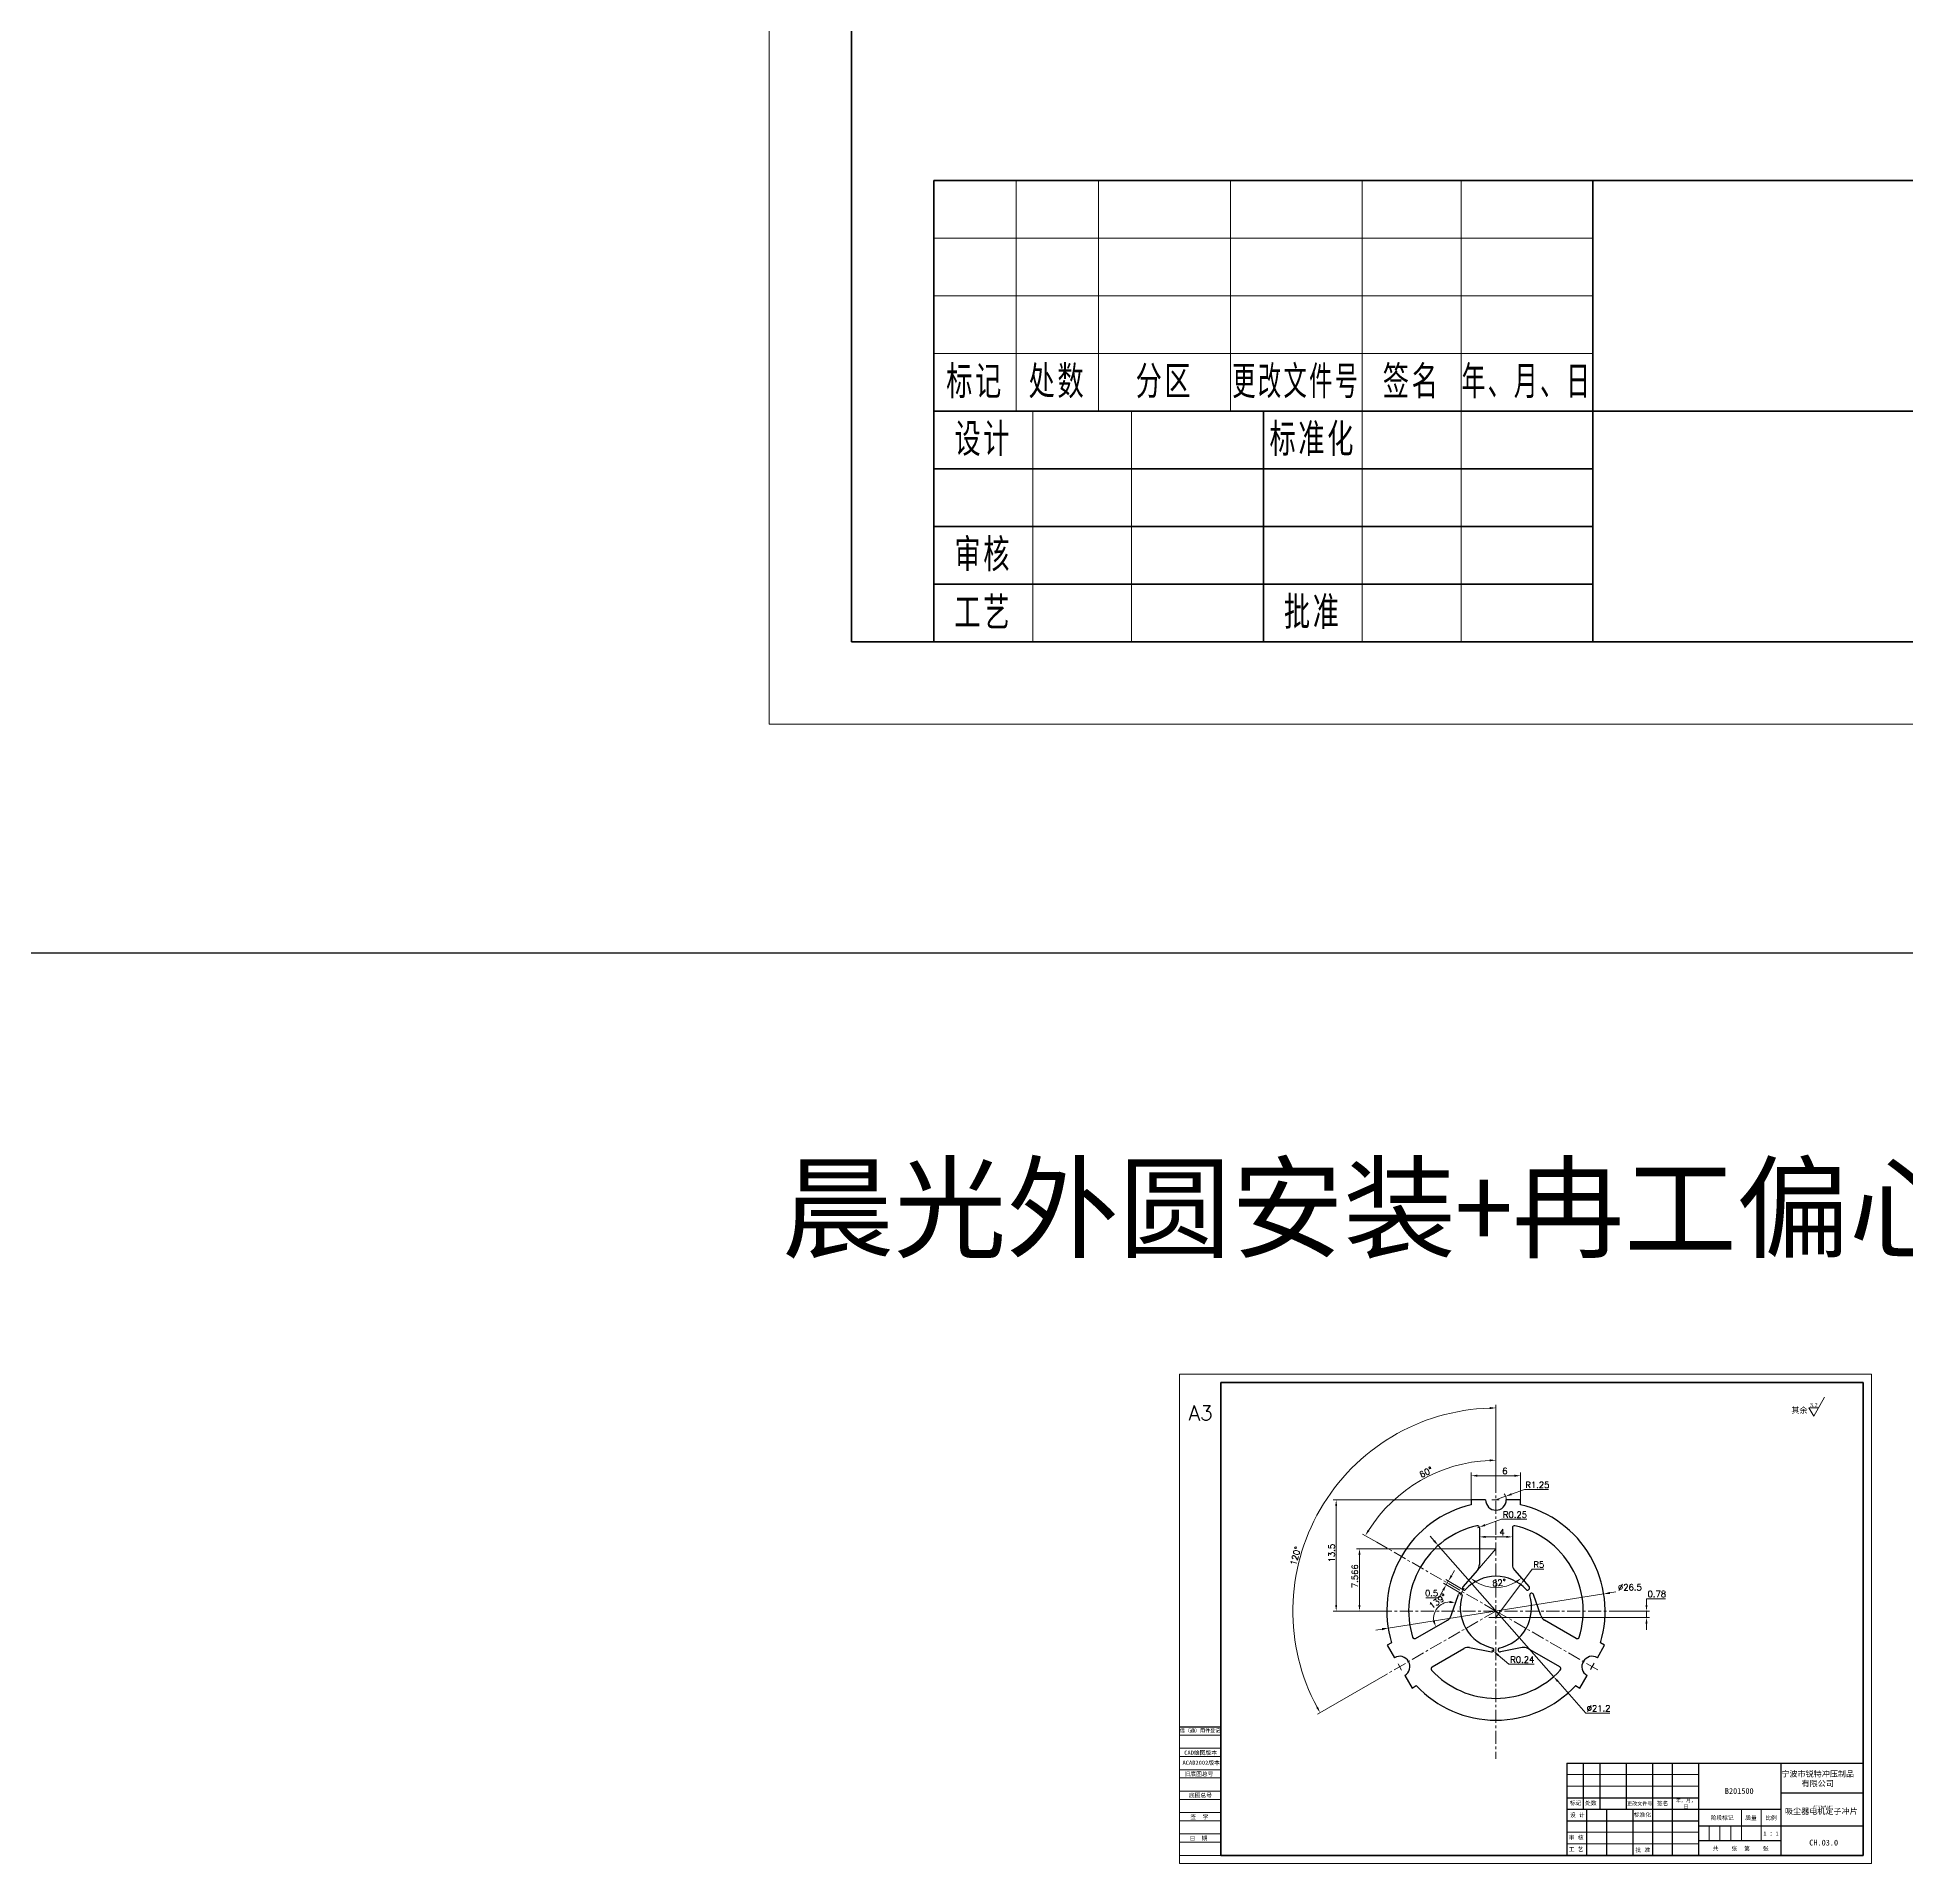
# Model space of a CAD drawing. Header units: millimetres. Extents: x 2622 to 4324, y 1679 to 2143.
# Drawn here: x 3047.5 to 3274.4, y 1678.5 to 1900.2 of the extents above; entities that cross this region are included whole.
import ezdxf
from ezdxf.enums import TextEntityAlignment as Align

# ---------------------------------------------------------------- set-up
doc = ezdxf.new("R2010")
doc.units = ezdxf.units.MM
doc.linetypes.add('CENTER', pattern=[50.8, 31.75, -6.35, 6.35, -6.35])
doc.linetypes.add('DIVIDE', pattern=[31.75, 12.7, -6.35, 0, -6.35, 0, -6.35])
for name, color, linetype, lineweight in [('中心线', 1, 'CENTER', 9), ('双点划线', 5, 'DIVIDE', 9), ('实线', 7, 'Continuous', 25), ('尺寸标注', 2, 'Continuous', 9), ('尺寸线层', 3, 'Continuous', 18), ('引导线', 6, 'Continuous', 9), ('文本', 3, 'Continuous', 15), ('粗实线', 9, 'Continuous', 50), ('粗实线层', 7, 'Continuous', 35), ('细实线层', 7, 'Continuous', 18)]:
    doc.layers.add(name, color=color, linetype=linetype, lineweight=lineweight)
doc.styles.add('st', font='txt.shx')
doc.styles.get("Standard").update_dxf_attribs({"font": 'simfang.ttf'})
doc.styles.add('标准', font='', dxfattribs={"width": 0.667})
doc.styles.get('标准').set_extended_font_data('宋体')
doc.dimstyles.new('st', dxfattribs={"dimscale": 0.3, "dimtxt": 2.5, "dimasz": 2.5, "dimexe": 1.25, "dimexo": 0, "dimtad": 1, "dimtoh": 1, "dimdec": 3, "dimdsep": 46, "dimtxsty": 'st', "dimcen": 0, "dimclrd": 256, "dimclre": 256, "dimclrt": 256, "dimadec": 3, "dimazin": 2, "dimtfac": 1, "dimtdec": 3, "dimtmove": 0, "dimatfit": 1, "dimfxl": 1, "dimlwd": -1, "dimlwe": -1, "dimarcsym": 0})

# ---------------------------------------------------------------- blocks, each defined once
blk = doc.blocks.new('$CAXA_FRAME_13B17AC1$')
at = {"layer": '粗实线层'}
for p, q in [((-95, 138.5), (-95, -138.5)), ((-95, -138.5), (95, -138.5))]:
    blk.add_line(p, q, dxfattribs=at)
at = {"layer": '细实线层'}
for p, q in [((-105, 148.5), (-105, -148.5)), ((-105, -148.5), (105, -148.5))]:
    blk.add_line(p, q, dxfattribs=at)
blk = doc.blocks.new('$CAXA_TITLE_151E506F$')
at = {"layer": '粗实线层'}
for p, q in [((0, 56), (-180, 56)), ((-180, 56), (-180, 0)), ((-100, 56), (-100, 0)), ((-50, 56), (-50, 0)), ((0, 0), (0, 56)), ((0, 39), (-50, 39)), ((0, 28), (-180, 28)), ((-140, 28), (-140, 0)), ((-24, 28), (-24, 9)), ((-12, 28), (-12, 9)), ((-100, 21), (-180, 21)), ((-100, 14), (-180, 14)), ((-100, 7), (-180, 7)), ((0, 9), (-50, 9)), ((0, 0), (-180, 0))]:
    blk.add_line(p, q, dxfattribs=at)
at = {"layer": '细实线层'}
for p, q in [((-170, 56), (-170, 28)), ((-160, 56), (-160, 28)), ((-144, 56), (-144, 28)), ((-128, 56), (-128, 0)), ((-116, 56), (-116, 0)), ((-100, 49), (-180, 49)), ((-100, 42), (-180, 42)), ((-100, 35), (-180, 35)), ((-168, 28), (-168, 0)), ((-156, 28), (-156, 0)), ((0, 18), (-50, 18)), ((-43.5, 18), (-43.5, 9)), ((-37, 18), (-37, 9)), ((-30.5, 18), (-30.5, 9))]:
    blk.add_line(p, q, dxfattribs=at)
at = {"layer": '尺寸线层', "char_height": 3.5, "attachment_point": 5, "line_spacing_factor": 0.963108, "style": '标准'}
for s, insert, width in [('\\T1.1;标记', (-175, 31.5), 18), ('\\T1.1;处数', (-165, 31.5), 18), ('\\T1.1;分区', (-152, 31.5), 30), ('\\T1.1;{\\W0.592404;更改文件号}', (-136, 31.5), 30), ('\\T1.1;签名', (-122, 31.5), 22), ('\\T1.1;{\\W0.605422;年、月、日}', (-108, 31.5), 30), ('\\T1.1;设计', (-174, 24.5), 22), ('\\T1.1;标准化', (-134, 24.5), 22), ('\\T1.1;阶段标记', (-37, 23), 50), ('\\T1.1;重量', (-18, 23), 22), ('\\T1.1;比例', (-6, 23), 22), ('\\T1.1;审核', (-174, 10.5), 22), ('\\T1.1;共', (-45, 4.5), 8), ('\\T1.1;张', (-31, 4.5), 8), ('\\T1.1;第', (-19, 4.5), 8), ('\\T1.1;张', (-5, 4.5), 8), ('\\T1.1;工艺', (-174, 3.5), 22), ('\\T1.1;批准', (-134, 3.5), 22)]:
    blk.add_mtext(s, dxfattribs=dict(at, insert=insert, width=width))
at = {"layer": '尺寸线层', "style": '标准'}
for tag, height, width, p in [('标记C', 3.63, 0.664996, (-175, 52.5)), ('处数C', 3.63, 0.664996, (-165, 52.5)), ('分区C', 3.63, 0.667, (-152, 52.5)), ('更改文件号C', 3.63, 0.498314, (-136, 52.5)), ('更改签名C', 3.63, 0.447537, (-122, 52.5)), ('更改日期C', 3.63, 0.610278, (-108, 52.5)), ('单位名称', 5.19, 0.667, (-25, 47.5)), ('标记B', 3.63, 0.664996, (-175, 45.5)), ('处数B', 3.63, 0.664996, (-165, 45.5)), ('分区B', 3.63, 0.667, (-152, 45.5)), ('更改文件号B', 3.63, 0.498314, (-136, 45.5)), ('更改签名B', 3.63, 0.447537, (-122, 45.5)), ('更改日期B', 3.63, 0.610278, (-108, 45.5)), ('图纸名称', 5.19, 0.667, (-75, 42)), ('标记A', 3.63, 0.664996, (-175, 38.5)), ('处数A', 3.63, 0.664996, (-165, 38.5)), ('更改文件号A', 3.63, 0.498314, (-136, 38.5)), ('更改签名A', 3.63, 0.447537, (-122, 38.5)), ('更改日期A', 3.63, 0.610278, (-108, 38.5)), ('分区A', 3.63, 0.667, (-152, 38.5)), ('图纸编号', 5.19, 0.667, (-25, 33.5)), ('设计', 3.63, 0.667, (-162, 24.5)), ('设计日期', 3.63, 0.667, (-148, 24.5)), ('标准化', 3.63, 0.667, (-122, 24.5)), ('标准化日期', 3.63, 0.554163, (-108, 24.5)), ('材料名称', 5.19, 0.667, (-75, 14)), ('阶段标记S', 3.63, 0.223769, (-46.75, 13.5)), ('阶段标记A', 3.63, 0.223769, (-40.25, 13.5)), ('阶段标记B', 3.63, 0.223769, (-33.75, 13.5)), ('阶段标记C', 3.63, 0.223769, (-27.25, 13.5)), ('重量', 3.63, 0.667, (-18, 13.5)), ('图纸比例', 3.63, 0.510551, (-6, 13.5)), ('审核', 3.63, 0.667, (-162, 10.5)), ('审核日期', 3.63, 0.667, (-148, 10.5)), ('页数', 3.63, 0.667, (-38, 4.5)), ('工艺', 3.63, 0.667, (-162, 3.5)), ('工艺日期', 3.63, 0.667, (-148, 3.5)), ('批准', 3.63, 0.667, (-122, 3.5)), ('批准日期', 3.63, 0.667, (-108, 3.5)), ('页码', 3.63, 0.667, (-12, 4.5))]:
    blk.add_attdef(tag, text='', height=height, dxfattribs=dict(at, width=width)).set_placement(p, align=Align.MIDDLE_CENTER)
blk = doc.blocks.new('*D40')
at = {"layer": 'Defpoints', "color": 0, "ltscale": 0.2, "transparency": 16777216}
for p in [(3237.61, 1711.24), (3211.44, 1707.09)]:
    blk.add_point(p, dxfattribs=at)
at = {"layer": '尺寸标注', "ltscale": 0.2, "transparency": 16777216}
for p, q in [((3211.44, 1707.09), (3237.61, 1711.24)), ((3238.35, 1711.36), (3239.09, 1711.48)), ((3210.69, 1706.97), (3209.95, 1706.85))]:
    blk.add_line(p, q, dxfattribs=at)
for points in [[(3238.33, 1711.48), (3238.37, 1711.24), (3237.61, 1711.24)], [(3210.68, 1707.09), (3210.71, 1706.84), (3211.44, 1707.09)]]:
    blk.add_solid(points, dxfattribs=at)
at = {"layer": '尺寸标注', "ltscale": 0.2, "transparency": 16777216, "insert": (3240.78, 1712.04), "char_height": 0.75, "attachment_point": 5, "style": 'st'}
blk.add_mtext('∅26.5', dxfattribs=at)
blk = doc.blocks.new('*D41')
at = {"layer": 'Defpoints', "color": 0, "ltscale": 0.2, "transparency": 16777216}
for p in [(3224.52, 1725.1), (3212.75, 1723.19), (3210.05, 1717.52), (3224.52, 1709.16), (3224.52, 1691.22)]:
    blk.add_point(p, dxfattribs=at)
at = {"layer": '尺寸标注', "ltscale": 0.2, "transparency": 16777216}
for p, q in [((3224.52, 1725.1), (3224.52, 1727.85)), ((3210.05, 1717.52), (3208.34, 1718.51))]:
    blk.add_line(p, q, dxfattribs=at)
blk.add_arc((3224.52, 1709.16), 18.31, 92.3475, 147.6525, dxfattribs=at)
for points in [[(3223.77, 1727.58), (3223.77, 1727.33), (3224.52, 1727.47)], [(3209.16, 1718.89), (3208.95, 1719.02), (3208.67, 1718.32)]]:
    blk.add_solid(points, dxfattribs=at)
at = {"layer": '尺寸标注', "ltscale": 0.2, "transparency": 16777216, "insert": (3216.04, 1726.02), "char_height": 0.75, "attachment_point": 5, "rotation": 26.7206, "style": 'st'}
blk.add_mtext('60°', dxfattribs=at)
blk = doc.blocks.new('*D42')
at = {"layer": 'Defpoints', "color": 0, "ltscale": 0.2, "transparency": 16777216}
for p in [(3227.52, 1725.59), (3221.52, 1722.66), (3227.52, 1722.66)]:
    blk.add_point(p, dxfattribs=at)
at = {"layer": '尺寸标注', "ltscale": 0.2, "transparency": 16777216}
for p, q in [((3221.52, 1722.66), (3221.52, 1725.97)), ((3222.27, 1725.59), (3226.77, 1725.59)), ((3227.52, 1722.66), (3227.52, 1725.97))]:
    blk.add_line(p, q, dxfattribs=at)
for points in [[(3222.27, 1725.72), (3222.27, 1725.47), (3221.52, 1725.59)], [(3226.77, 1725.72), (3226.77, 1725.47), (3227.52, 1725.59)]]:
    blk.add_solid(points, dxfattribs=at)
at = {"layer": '尺寸标注', "ltscale": 0.2, "transparency": 16777216, "insert": (3225.6, 1726.16), "char_height": 0.75, "attachment_point": 5, "style": 'st'}
blk.add_mtext('6', dxfattribs=at)
blk = doc.blocks.new('*D43')
at = {"layer": 'Defpoints', "color": 0, "ltscale": 0.2, "transparency": 16777216}
for p in [(3221.52, 1722.66), (3205.13, 1709.16), (3210.31, 1709.16)]:
    blk.add_point(p, dxfattribs=at)
at = {"layer": '尺寸标注', "ltscale": 0.2, "transparency": 16777216}
for p, q in [((3221.52, 1722.66), (3204.75, 1722.66)), ((3205.13, 1721.91), (3205.13, 1709.91)), ((3210.31, 1709.16), (3204.75, 1709.16))]:
    blk.add_line(p, q, dxfattribs=at)
for points in [[(3205, 1721.91), (3205.25, 1721.91), (3205.13, 1722.66)], [(3205, 1709.91), (3205.25, 1709.91), (3205.13, 1709.16)]]:
    blk.add_solid(points, dxfattribs=at)
at = {"layer": '尺寸标注', "ltscale": 0.2, "transparency": 16777216, "insert": (3204.57, 1716.2), "char_height": 0.75, "attachment_point": 5, "rotation": 90, "style": 'st'}
blk.add_mtext('13.5', dxfattribs=at)
blk = doc.blocks.new('*D44')
at = {"layer": 'Defpoints', "color": 0, "ltscale": 0.2, "transparency": 16777216}
for p in [(3239.7, 1709.16), (3242.8, 1709.16), (3225.84, 1708.38)]:
    blk.add_point(p, dxfattribs=at)
at = {"layer": '尺寸标注', "ltscale": 0.2, "transparency": 16777216}
for p, q in [((3239.7, 1709.16), (3243.17, 1709.16)), ((3242.8, 1709.91), (3242.8, 1710.66)), ((3242.8, 1710.66), (3245.11, 1710.66)), ((3242.8, 1708.38), (3242.8, 1709.16)), ((3225.84, 1708.38), (3243.17, 1708.38)), ((3242.8, 1707.63), (3242.8, 1706.88))]:
    blk.add_line(p, q, dxfattribs=at)
for points in [[(3242.67, 1709.91), (3242.92, 1709.91), (3242.8, 1709.16)], [(3242.67, 1707.63), (3242.92, 1707.63), (3242.8, 1708.38)]]:
    blk.add_solid(points, dxfattribs=at)
at = {"layer": '尺寸标注', "ltscale": 0.2, "transparency": 16777216, "insert": (3244.05, 1711.23), "char_height": 0.75, "attachment_point": 5, "style": 'st'}
blk.add_mtext('0.78', dxfattribs=at)
blk = doc.blocks.new('*D45')
at = {"layer": 'Defpoints', "color": 0, "ltscale": 0.2, "transparency": 16777216}
for p in [(3227.52, 1712.39), (3224.52, 1708.38)]:
    blk.add_point(p, dxfattribs=at)
at = {"layer": '尺寸标注', "ltscale": 0.2, "transparency": 16777216}
for p, q in [((3227.97, 1712.99), (3228.92, 1714.25)), ((3228.92, 1714.25), (3230.35, 1714.25)), ((3224.52, 1708.38), (3227.52, 1712.39))]:
    blk.add_line(p, q, dxfattribs=at)
blk.add_solid([(3227.87, 1713.06), (3228.07, 1712.91), (3227.52, 1712.39)], dxfattribs=at)
at = {"layer": '尺寸标注', "ltscale": 0.2, "transparency": 16777216, "insert": (3229.73, 1714.81), "char_height": 0.75, "attachment_point": 5, "style": 'st'}
blk.add_mtext('R5', dxfattribs=at)
blk = doc.blocks.new('*D46')
at = {"layer": 'Defpoints', "color": 0, "ltscale": 0.2, "transparency": 16777216}
for p in [(3222.28, 1714.15), (3226.77, 1714.15), (3220.5, 1712.1), (3223.41, 1712.15), (3228.54, 1712.1)]:
    blk.add_point(p, dxfattribs=at)
at = {"layer": '尺寸标注', "ltscale": 0.2, "transparency": 16777216}
blk.add_arc((3224.52, 1716.73), 4.71, 238.1253, 301.8747, dxfattribs=at)
for points in [[(3221.96, 1712.63), (3222.11, 1712.83), (3221.43, 1713.17)], [(3226.94, 1712.83), (3227.09, 1712.63), (3227.61, 1713.17)]]:
    blk.add_solid(points, dxfattribs=at)
at = {"layer": '尺寸标注', "ltscale": 0.2, "transparency": 16777216, "insert": (3224.91, 1712.6), "char_height": 0.75, "attachment_point": 5, "rotation": 5.4343, "style": 'st'}
blk.add_mtext('82°', dxfattribs=at)
blk = doc.blocks.new('*D47')
at = {"layer": 'Defpoints', "color": 0, "ltscale": 0.2, "transparency": 16777216}
for p in [(3217.52, 1717.12), (3231.52, 1701.21)]:
    blk.add_point(p, dxfattribs=at)
at = {"layer": '尺寸标注', "ltscale": 0.2, "transparency": 16777216}
for p, q in [((3217.02, 1717.69), (3216.53, 1718.25)), ((3217.52, 1717.12), (3231.52, 1701.21)), ((3232.02, 1700.64), (3235.42, 1696.77)), ((3235.42, 1696.77), (3238.36, 1696.77))]:
    blk.add_line(p, q, dxfattribs=at)
for points in [[(3217.12, 1717.77), (3216.93, 1717.6), (3217.52, 1717.12)], [(3232.11, 1700.73), (3231.92, 1700.56), (3231.52, 1701.21)]]:
    blk.add_solid(points, dxfattribs=at)
at = {"layer": '尺寸标注', "ltscale": 0.2, "transparency": 16777216, "insert": (3236.98, 1697.34), "char_height": 0.75, "attachment_point": 5, "style": 'st'}
blk.add_mtext('∅21.2', dxfattribs=at)
blk = doc.blocks.new('*D48')
at = {"layer": 'Defpoints', "color": 0, "ltscale": 0.2, "transparency": 16777216}
for p in [(3224.52, 1716.73), (3207.96, 1709.16), (3210.31, 1709.16)]:
    blk.add_point(p, dxfattribs=at)
at = {"layer": '尺寸标注', "ltscale": 0.2, "transparency": 16777216}
for p, q in [((3224.52, 1716.73), (3207.58, 1716.73)), ((3207.96, 1715.98), (3207.96, 1709.91)), ((3210.31, 1709.16), (3207.58, 1709.16))]:
    blk.add_line(p, q, dxfattribs=at)
for points in [[(3207.83, 1715.98), (3208.08, 1715.98), (3207.96, 1716.73)], [(3207.83, 1709.91), (3208.08, 1709.91), (3207.96, 1709.16)]]:
    blk.add_solid(points, dxfattribs=at)
at = {"layer": '尺寸标注', "ltscale": 0.2, "transparency": 16777216, "insert": (3207.39, 1713.39), "char_height": 0.75, "attachment_point": 5, "rotation": 90, "style": 'st'}
blk.add_mtext('7.566', dxfattribs=at)
blk = doc.blocks.new('*D49')
at = {"layer": 'Defpoints', "color": 0, "ltscale": 0.2, "transparency": 16777216}
for p in [(3218.49, 1712.36), (3220.31, 1711.31), (3220.56, 1711.74)]:
    blk.add_point(p, dxfattribs=at)
at = {"layer": '尺寸标注', "ltscale": 0.2, "transparency": 16777216}
for p, q in [((3219.12, 1713.44), (3219.49, 1714.09)), ((3218.12, 1711.71), (3217.58, 1710.78)), ((3220.31, 1711.31), (3218.17, 1712.54)), ((3220.56, 1711.74), (3218.42, 1712.98)), ((3218.74, 1712.79), (3218.49, 1712.36)), ((3217.58, 1710.78), (3216.02, 1710.78))]:
    blk.add_line(p, q, dxfattribs=at)
for points in [[(3219.01, 1713.5), (3219.23, 1713.38), (3218.74, 1712.79)], [(3218.01, 1711.77), (3218.23, 1711.64), (3218.49, 1712.36)]]:
    blk.add_solid(points, dxfattribs=at)
at = {"layer": '尺寸标注', "ltscale": 0.2, "transparency": 16777216, "insert": (3216.71, 1711.34), "char_height": 0.75, "attachment_point": 5, "style": 'st'}
blk.add_mtext('0.5', dxfattribs=at)
blk = doc.blocks.new('*D50')
at = {"layer": 'Defpoints', "color": 0, "ltscale": 0.2, "transparency": 16777216}
for p in [(3224.03, 1704.45), (3224.22, 1704.29)]:
    blk.add_point(p, dxfattribs=at)
at = {"layer": '尺寸标注', "ltscale": 0.2, "transparency": 16777216}
for p, q in [((3224.03, 1704.45), (3224.22, 1704.29)), ((3224.79, 1703.81), (3226.1, 1702.71)), ((3226.1, 1702.71), (3229.16, 1702.71))]:
    blk.add_line(p, q, dxfattribs=at)
blk.add_solid([(3224.87, 1703.91), (3224.71, 1703.71), (3224.22, 1704.29)], dxfattribs=at)
at = {"layer": '尺寸标注', "ltscale": 0.2, "transparency": 16777216, "insert": (3227.72, 1703.27), "char_height": 0.75, "attachment_point": 5, "style": 'st'}
blk.add_mtext('R0.24', dxfattribs=at)
blk = doc.blocks.new('*D51')
at = {"layer": 'Defpoints', "color": 0, "ltscale": 0.2, "transparency": 16777216}
for p in [(3222.52, 1717.66), (3226.52, 1718.17), (3226.52, 1717.66)]:
    blk.add_point(p, dxfattribs=at)
at = {"layer": '尺寸标注', "ltscale": 0.2, "transparency": 16777216}
for p, q in [((3222.52, 1717.66), (3222.52, 1718.54)), ((3223.27, 1718.17), (3225.77, 1718.17)), ((3226.52, 1717.66), (3226.52, 1718.54))]:
    blk.add_line(p, q, dxfattribs=at)
for points in [[(3223.27, 1718.29), (3223.27, 1718.04), (3222.52, 1718.17)], [(3225.77, 1718.29), (3225.77, 1718.04), (3226.52, 1718.17)]]:
    blk.add_solid(points, dxfattribs=at)
at = {"layer": '尺寸标注', "ltscale": 0.2, "transparency": 16777216, "insert": (3225.27, 1718.73), "char_height": 0.75, "attachment_point": 5, "style": 'st'}
blk.add_mtext('4', dxfattribs=at)
blk = doc.blocks.new('*D57')
at = {"layer": 'Defpoints', "color": 0, "ltscale": 0.2, "transparency": 16777216}
for p in [(3224.52, 1722.66), (3225.7, 1723.09)]:
    blk.add_point(p, dxfattribs=at)
at = {"layer": '尺寸标注', "ltscale": 0.2, "transparency": 16777216}
for p, q in [((3224.52, 1722.66), (3225.7, 1723.09)), ((3226.4, 1723.34), (3227.99, 1723.92)), ((3227.99, 1723.92), (3230.92, 1723.92))]:
    blk.add_line(p, q, dxfattribs=at)
blk.add_arc((3224.52, 1722.66), 1.25, 0, 37.058, dxfattribs=at)
blk.add_solid([(3226.36, 1723.46), (3226.44, 1723.23), (3225.7, 1723.09)], dxfattribs=at)
at = {"layer": '尺寸标注', "ltscale": 0.2, "transparency": 16777216, "insert": (3229.55, 1724.48), "char_height": 0.75, "attachment_point": 5, "style": 'st'}
blk.add_mtext('R1.25', dxfattribs=at)
blk = doc.blocks.new('*D59')
at = {"layer": 'Defpoints', "color": 0, "ltscale": 0.2, "transparency": 16777216}
for p in [(3219.96, 1711.18), (3217.03, 1708.83), (3219.08, 1708.62), (3218.64, 1708.08), (3214.77, 1705.85)]:
    blk.add_point(p, dxfattribs=at)
at = {"layer": '尺寸标注', "ltscale": 0.2, "transparency": 16777216}
blk.add_arc((3218.96, 1708.26), 2.01, 92.4896, 188.5104, dxfattribs=at)
for points in [[(3218.89, 1710.4), (3218.86, 1710.15), (3219.62, 1710.17)], [(3217.09, 1708.01), (3216.85, 1707.93), (3217.22, 1707.26)]]:
    blk.add_solid(points, dxfattribs=at)
at = {"layer": '尺寸标注', "ltscale": 0.2, "transparency": 16777216, "insert": (3217.46, 1710.35), "char_height": 0.75, "attachment_point": 5, "rotation": 35.7239, "style": 'st'}
blk.add_mtext('139°', dxfattribs=at)
blk = doc.blocks.new('*D60')
at = {"layer": 'Defpoints', "color": 0, "ltscale": 0.2, "transparency": 16777216}
for p in [(3222.27, 1719.27), (3222.51, 1719.35)]:
    blk.add_point(p, dxfattribs=at)
at = {"layer": '尺寸标注', "ltscale": 0.2, "transparency": 16777216}
for p, q in [((3223.22, 1719.6), (3225.21, 1720.3)), ((3225.21, 1720.3), (3228.27, 1720.3)), ((3222.27, 1719.27), (3222.51, 1719.35))]:
    blk.add_line(p, q, dxfattribs=at)
blk.add_solid([(3223.17, 1719.72), (3223.26, 1719.48), (3222.51, 1719.35)], dxfattribs=at)
at = {"layer": '尺寸标注', "ltscale": 0.2, "transparency": 16777216, "insert": (3226.83, 1720.86), "char_height": 0.75, "attachment_point": 5, "style": 'st'}
blk.add_mtext('R0.25', dxfattribs=at)
blk = doc.blocks.new('*U92')
at = {"layer": '中心线', "ltscale": 0.2}
blk.add_line((-0.48, 0.62), (0.39, 0.62), dxfattribs=at)
at = {"layer": '实线'}
for p, q in [((-3, 0.62), (-3, 0.03)), ((-1.25, 0.62), (-3, 0.62)), ((3, 0.62), (1.25, 0.62)), ((3, 0.03), (3, 0.62))]:
    blk.add_line(p, q, dxfattribs=at)
blk.add_arc((0, 0.62), 1.25, 180, 0, dxfattribs=at)
blk = doc.blocks.new('*U93')
at = {"layer": '尺寸标注', "color": 0, "linetype": 'ByBlock', "lineweight": -2, "transparency": 16777216}
blk.add_blockref('*U92', (3224.52, 1726.62), dxfattribs=at)
for p, rotation in [((3213.37, 1707.31), 120), ((3235.67, 1707.31), 240)]:
    blk.add_blockref('*U92', p, dxfattribs=dict(at, rotation=rotation))
blk = doc.blocks.new('*D95')
at = {"layer": 'Defpoints', "color": 0, "ltscale": 0.2, "transparency": 16777216}
for p in [(3208.67, 1728.05), (3224.52, 1725.1), (3224.52, 1709.16), (3211.35, 1701.56), (3224.52, 1691.22)]:
    blk.add_point(p, dxfattribs=at)
at = {"layer": '尺寸标注', "ltscale": 0.2, "transparency": 16777216}
for p, q in [((3224.52, 1725.1), (3224.52, 1734.19)), ((3211.35, 1701.56), (3202.85, 1696.65))]:
    blk.add_line(p, q, dxfattribs=at)
blk.add_arc((3224.52, 1709.16), 24.65, 91.7431, 208.2569, dxfattribs=at)
for points in [[(3223.77, 1733.93), (3223.77, 1733.68), (3224.52, 1733.82)], [(3202.92, 1697.55), (3202.7, 1697.43), (3203.17, 1696.84)]]:
    blk.add_solid(points, dxfattribs=at)
at = {"layer": '尺寸标注', "ltscale": 0.2, "transparency": 16777216, "insert": (3200.2, 1715.84), "char_height": 0.75, "attachment_point": 5, "rotation": 74.6544, "style": 'st'}
blk.add_mtext('120°', dxfattribs=at)

msp = doc.modelspace()

# ---------------------------------------------------------------- linework, layer by layer
at = {"layer": '中心线', "ltscale": 0.05}
for p, q in [((3224.5215, 1725.1031), (3224.5215, 1691.2218)), ((3224.5215, 1709.1643), (3210.0455, 1717.522)), ((3210.3115, 1709.1643), (3239.6954, 1709.1643)), ((3224.5215, 1709.1643), (3211.3455, 1701.5572)), ((3224.5215, 1709.1643), (3237.0861, 1701.9101))]:
    msp.add_line(p, q, dxfattribs=at)
at = {"layer": '中心线', "ltscale": 0.2}
for p, q in [((3220.6818, 1711.947), (3220.1918, 1711.0982)), ((3223.6561, 1708.3843), (3225.8369, 1708.3843))]:
    msp.add_line(p, q, dxfattribs=at)
at = {"layer": '双点划线'}
msp.add_line((3224.5215, 1716.7298), (3222.2762, 1714.1469), dxfattribs=at)
at = {"layer": '实线', "ltscale": 0.2}
msp.add_line((2622.0713, 1789.0618), (4323.6697, 1789.0618), dxfattribs=at)
at = {"layer": '实线'}
for p, q in [((3222.5215, 1719.2668), (3222.5215, 1714.803)), ((3226.5215, 1719.2668), (3226.5215, 1714.803)), ((3222.2762, 1714.1469), (3220.5007, 1712.1044)), ((3226.7668, 1714.1469), (3228.5423, 1712.1044)), ((3219.0838, 1708.6175), (3219.9649, 1711.1764)), ((3229.9592, 1708.6175), (3229.0781, 1711.1764)), ((3214.7725, 1705.8451), (3218.6382, 1708.077)), ((3234.2705, 1705.8451), (3230.4047, 1708.077)), ((3269.117, 1690.7032), (3269.117, 1707.5032)), ((3216.7725, 1702.381), (3220.6382, 1704.6129)), ((3221.3291, 1704.7285), (3223.9857, 1704.2121)), ((3227.7139, 1704.7285), (3225.0573, 1704.2121)), ((3232.2705, 1702.381), (3228.4047, 1704.6129)), ((3186.117, 1695.1032), (3191.117, 1695.1032)), ((3191.117, 1679.5032), (3191.117, 1690.7032)), ((3191.117, 1690.7032), (3191.117, 1679.5032)), ((3233.117, 1690.7032), (3269.117, 1690.7032)), ((3233.1208, 1690.7032), (3233.1208, 1679.5032)), ((3235.1208, 1690.7032), (3235.1208, 1685.1032)), ((3237.1208, 1690.7032), (3237.1208, 1685.1032)), ((3240.3208, 1690.7032), (3240.3208, 1685.1032)), ((3243.5208, 1690.7032), (3243.5208, 1679.5032)), ((3245.9208, 1690.7032), (3245.9208, 1679.5032)), ((3249.1208, 1690.7032), (3249.1208, 1679.5032)), ((3259.117, 1690.7032), (3259.117, 1679.5032)), ((3269.117, 1679.5032), (3269.117, 1690.7032)), ((3269.117, 1679.5032), (3269.117, 1690.7032)), ((3269.117, 1679.5032), (3269.117, 1690.7032)), ((3269.117, 1679.5032), (3269.117, 1690.7032)), ((3233.117, 1686.5032), (3249.1208, 1686.5032)), ((3259.117, 1687.1032), (3269.117, 1687.1032)), ((3233.117, 1685.1032), (3249.1208, 1685.1032)), ((3233.117, 1683.7032), (3249.1208, 1683.7032)), ((3235.5208, 1685.1032), (3235.5208, 1679.5032)), ((3237.9208, 1685.1032), (3237.9208, 1679.5032)), ((3241.1208, 1685.1032), (3241.1208, 1679.5032)), ((3249.1208, 1685.1032), (3259.117, 1685.1032)), ((3249.1208, 1683.1032), (3269.117, 1683.1032)), ((3233.117, 1679.5032), (3269.117, 1679.5032)), ((3249.1208, 1681.3032), (3259.117, 1681.3032))]:
    msp.add_line(p, q, dxfattribs=at)
for centre, radius, start, end in [((3224.5215, 1709.1643), 13.25, 103.086105, 196.913895), ((3224.5215, 1709.1643), 13.25, 343.086105, 76.913895), ((3224.5215, 1709.1643), 10.6, 102.555858, 197.444142), ((3222.2715, 1719.2668), 0.25, 0, 102.555858), ((3226.7715, 1719.2668), 0.25, 77.444142, 180), ((3224.5215, 1709.1643), 10.6, 342.555858, 77.444142), ((3224.5215, 1708.3843), 5, 42.501214, 137.498786), ((3221.5215, 1714.803), 1, 319, 338.69886), ((3221.5215, 1714.803), 1, 338.69886, 0), ((3227.5215, 1714.803), 1, 180, 221), ((3220.1918, 1711.0982), 0.24, 350.283138, 161), ((3225.197, 1709.5543), 5, 162.501214, 257.498786), ((3220.6818, 1711.947), 0.24, 139, 309.716862), ((3223.846, 1709.5543), 5, 282.501214, 17.498786), ((3228.3611, 1711.947), 0.24, 230.283138, 41), ((3228.8511, 1711.0982), 0.24, 19, 189.716862), ((3218.1382, 1708.9431), 1, 300, 341), ((3230.9047, 1708.9431), 1, 199, 240), ((3214.6475, 1706.0616), 0.25, 197.444142, 300), ((3221.1382, 1703.7469), 1, 79, 120), ((3224.0315, 1704.4477), 0.24, 259, 69.716862), ((3225.0115, 1704.4477), 0.24, 110.283138, 281), ((3227.9047, 1703.7469), 1, 60, 101), ((3234.3955, 1706.0616), 0.25, 240, 342.555858), ((3216.8975, 1702.1645), 0.25, 120, 222.555858), ((3224.5215, 1709.1643), 10.6, 222.555858, 317.444142), ((3232.1455, 1702.1645), 0.25, 317.444142, 60), ((3224.5215, 1709.1643), 13.25, 223.086105, 270), ((3224.5215, 1709.1643), 13.25, 270, 316.913895)]:
    msp.add_arc(centre, radius, start, end, dxfattribs=at)
at = {"layer": '引导线'}
for p, q in [((3186.117, 1737.9032), (3270.117, 1737.9032)), ((3186.117, 1678.5032), (3186.117, 1737.9032)), ((3228.117, 1737.9032), (3270.117, 1737.9032)), ((3228.117, 1737.9032), (3270.117, 1737.9032)), ((3270.117, 1678.5032), (3270.117, 1737.9032)), ((3191.117, 1694.1032), (3186.117, 1694.1032)), ((3191.117, 1692.5353), (3186.117, 1692.5353)), ((3191.117, 1691.5032), (3186.117, 1691.5032)), ((3191.117, 1689.9032), (3186.117, 1689.9032)), ((3191.117, 1688.9032), (3186.117, 1688.9032)), ((3233.117, 1689.3032), (3249.1208, 1689.3032)), ((3191.117, 1687.3032), (3186.117, 1687.3032)), ((3191.117, 1686.3032), (3186.117, 1686.3032)), ((3233.117, 1687.9032), (3249.1208, 1687.9032)), ((3191.117, 1684.7032), (3186.117, 1684.7032)), ((3191.117, 1683.7032), (3186.117, 1683.7032)), ((3191.117, 1682.1032), (3186.117, 1682.1032)), ((3233.117, 1682.3032), (3249.1208, 1682.3032)), ((3191.117, 1681.1032), (3186.117, 1681.1032)), ((3191.117, 1679.5032), (3186.117, 1679.5032)), ((3233.117, 1680.9032), (3249.1208, 1680.9032)), ((3186.117, 1678.5032), (3270.117, 1678.5032))]:
    msp.add_line(p, q, dxfattribs=at)
at = {"layer": '文本'}
for p, q in [((3263.6714, 1733.836), (3262.5074, 1733.836)), ((3262.5074, 1733.836), (3263.0894, 1732.828)), ((3263.0894, 1732.828), (3264.4196, 1735.132))]:
    msp.add_line(p, q, dxfattribs=at)
at = {"layer": '文本', "ltscale": 0.2}
for p, q in [((3254.317, 1685.1032), (3254.317, 1681.3032)), ((3256.717, 1685.1032), (3256.717, 1681.3032)), ((3250.417, 1683.1032), (3250.417, 1681.3032)), ((3251.717, 1683.1032), (3251.717, 1681.3032)), ((3253.017, 1683.1032), (3253.017, 1681.3032))]:
    msp.add_line(p, q, dxfattribs=at)
at = {"layer": '粗实线'}
for p, q in [((3191.117, 1679.5032), (3191.117, 1736.9032)), ((3191.117, 1736.9032), (3269.117, 1736.9032)), ((3269.117, 1679.5032), (3269.117, 1736.9032)), ((3191.117, 1679.5032), (3269.117, 1679.5032))]:
    msp.add_line(p, q, dxfattribs=at)

# ---------------------------------------------------------------- block references
at = {"layer": '尺寸标注'}
msp.add_blockref('*U93', (0, -4.5801), dxfattribs=at)
at = {"layer": '粗实线层'}
msp.add_blockref('$CAXA_FRAME_13B17AC1$', (3241.2872, 1965.333), dxfattribs=at)
ref = msp.add_blockref('$CAXA_TITLE_151E506F$', (3336.2872, 1826.833), dxfattribs=at)
ref.add_attrib('图纸比例', '1:1', dxfattribs={"layer": '尺寸线层', "height": 3.5, "style": '标准', "width": 0.667}).set_placement((3330.2872, 1840.333), align=Align.MIDDLE_CENTER)

# ---------------------------------------------------------------- texts
at = {"layer": '实线', "attachment_point": 5}
for s, insert, char_height, width in [(' {\\H2.8571x;晨光外圆安装+冉工偏心定子铁芯}', (3235.5126, 1757.5086), 3.5, 349.93282), ('宁波市锐特冲压制品\\P有限公司', (3263.5813, 1688.7748), 0.7, 12.63596), ('B201500', (3254.0555, 1687.3117), 0.7, 7.8742), (' {\\H0.28571x;晨光安装+冉工偏心} \\P吸尘器电机定子冲片', (3264.017, 1684.9876), 0.7, 12.63596), ('CH.03.0', (3264.3046, 1681.0481), 0.7, 9.2005)]:
    msp.add_mtext(s, dxfattribs=dict(at, insert=insert, char_height=char_height, width=width))
at = {"layer": '实线', "ltscale": 0.2, "insert": (3187.2053, 1734.1143), "char_height": 1.8, "width": 5, "attachment_point": 1, "style": 'st'}
msp.add_mtext('A3', dxfattribs=at)
at = {"layer": '文本'}
for s, insert, char_height, width, attachment_point in [('其余', (3261.3631, 1733.101), 0.7, 12.63596, 8), ('{\\fTimes New Roman|b0|i0|c0|p18;3.2}', (3262.6192, 1734.425), 0.5, 2.92, 1)]:
    msp.add_mtext(s, dxfattribs=dict(at, insert=insert, char_height=char_height, width=width, attachment_point=attachment_point))
at = {"layer": '文本', "ltscale": 0.2, "attachment_point": 5}
for s, insert, char_height, width in [('借（通）用件登记', (3188.5995, 1694.6244), 0.44, 10.22572), ('ACAD2002版本', (3188.7391, 1690.7279), 0.5, 11.701904), ('CAD绘图版本', (3188.6705, 1691.9422), 0.5, 15.159404), ('旧底图总号', (3188.4685, 1689.3552), 0.5, 13.237686), ('底图总号', (3188.6472, 1686.7687), 0.5, 2.90232), ('标记', (3234.1938, 1685.8349), 0.5, 2.90232), ('处数', (3236.0378, 1685.8306), 0.5, 2.90232), ('更改文件号', (3241.9772, 1685.7643), 0.44, 6.437633), ('签名', (3244.7502, 1685.7962), 0.5, 2.90232), ('年，月，日', (3247.5887, 1685.7919), 0.44, 2.90232), ('签  字', (3188.5251, 1684.1366), 0.5, 2.90232), ('设 计', (3234.3983, 1684.3712), 0.5, 2.90232), ('标准化', (3242.3112, 1684.4167), 0.5, 2.90232), ('阶段标记', (3251.9724, 1684.0457), 0.5, 2.90232), ('质量', (3255.4749, 1684.0341), 0.5, 2.90232), ('比例', (3257.9092, 1684.0341), 0.5, 2.90232), ('日  期', (3188.4134, 1681.5491), 0.5, 2.90232), ('审 核', (3234.2617, 1681.6431), 0.5, 2.90232), ('1 ：1', (3257.9064, 1682.1469), 0.5, 2.90232), ('工 艺', (3234.2537, 1680.2335), 0.5, 2.90232), ('批 准', (3242.3567, 1680.1403), 0.5, 2.90232), ('共    张', (3252.3184, 1680.3193), 0.5, 2.90232), ('第    张', (3256.1317, 1680.3013), 0.5, 2.90232)]:
    msp.add_mtext(s, dxfattribs=dict(at, insert=insert, char_height=char_height, width=width))

# ---------------------------------------------------------------- dimensions: what is measured, and where the dimension line sits
at = {"layer": '尺寸标注', "ltscale": 0.2}
for base, line1, line2, picture, middle in [((3208.6748, 1728.0497), ((3224.5215, 1709.1643), (3211.3455, 1701.5572)), ((3224.5215, 1725.1031), (3224.5215, 1691.2218)), '*D95', (3200.7473, 1715.6885)), ((3212.7541, 1723.1881), ((3224.5215, 1725.1031), (3224.5215, 1691.2218)), ((3224.5215, 1709.1643), (3210.0455, 1717.522)), '*D41', (3216.29, 1725.516)), ((3223.40766, 1712.14922), ((3226.76675, 1714.1469), (3228.54226, 1712.10441)), ((3222.27617, 1714.1469), (3220.50066, 1712.10441)), '*D46', (3224.96791, 1712.03694)), ((3217.0318, 1708.8296), ((3219.0838, 1708.6175), (3219.9649, 1711.1764)), ((3214.7725, 1705.8451), (3218.6382, 1708.077)), '*D59', (3217.7876, 1709.8969))]:
    dim = msp.add_angular_dim_2l(base=base, line1=line1, line2=line2, dimstyle='st', dxfattribs=at)
    dim.commit()
    dim.dimension.update_dxf_attribs({"geometry": picture, "text_midpoint": middle, "dimtype": 162})
for base, p1, p2, picture, middle in [((3227.5215, 1725.5941), (3221.5215, 1722.6643), (3227.5215, 1722.6643), '*D42', (3225.6013, 1725.5941)), ((3226.5215, 1718.1667), (3222.5215, 1717.6643), (3226.5215, 1717.6643), '*D51', (3225.2656, 1718.1667))]:
    dim = msp.add_linear_dim(base=base, p1=p1, p2=p2, dimstyle='st', dxfattribs=at)
    dim.commit()
    dim.dimension.update_dxf_attribs({"geometry": picture, "text_midpoint": middle, "dimtype": 160})
for center, mpoint, picture, middle in [((3224.5215, 1722.6643), (3225.697, 1723.0892), '*D57', (3229.5479, 1723.9161)), ((3222.2715, 1719.2668), (3222.5073, 1719.3496), '*D60', (3226.831, 1720.297)), ((3224.5215, 1708.3843), (3227.5195, 1712.3858), '*D45', (3229.7278, 1714.2486)), ((3224.0315, 1704.4477), (3224.2152, 1704.2933), '*D50', (3227.7208, 1702.712))]:
    dim = msp.add_radius_dim(center=center, mpoint=mpoint, dimstyle='st', dxfattribs=at)
    dim.commit()
    dim.dimension.update_dxf_attribs({"geometry": picture, "text_midpoint": middle, "dimtype": 164})
for base, p1, p2, angle, picture, middle, dimtype in [((3205.1292, 1709.1643), (3221.5215, 1722.6643), (3210.3115, 1709.1643), 90, '*D43', (3205.1292, 1716.1962), 160), ((3207.9555472753, 1709.1643131546), (3224.521460271, 1716.7298131546), (3210.3115203141, 1709.1643131546), 90, '*D48', (3207.9555472753, 1713.3927272882), 160), ((3218.4926, 1712.3564), (3220.5618, 1711.7391), (3220.3118, 1711.3061), 240, '*D49', (3216.7069, 1710.779), 161), ((3242.7993, 1709.1643), (3225.8369, 1708.3843), (3239.6954, 1709.1643), 90, '*D44', (3244.0493, 1710.6643), 160)]:
    dim = msp.add_linear_dim(base=base, p1=p1, p2=p2, angle=angle, dimstyle='st', dxfattribs=at)
    dim.commit()
    dim.dimension.update_dxf_attribs({"geometry": picture, "text_midpoint": middle, "dimtype": dimtype})
dim = msp.add_diameter_dim_2p(p1=(3217.5198, 1717.1228), p2=(3231.5231, 1701.2058), dimstyle='st', dxfattribs=at)
dim.commit()
dim.dimension.update_dxf_attribs({"geometry": '*D47', "text_midpoint": (3236.9839, 1696.7748), "dimtype": 163})
dim = msp.add_diameter_dim_2p(p1=(3211.4356, 1707.0854), p2=(3237.6074, 1711.2432), dimstyle='st', override={"dimtol": 0, "dimlim": 0, "dimtp": 0.1, "dimtm": 0.1, "dimtfac": 0.71, "dimtdec": 3, "dimtolj": 0, "dimtzin": 8}, dxfattribs=at)
dim.commit()
dim.dimension.update_dxf_attribs({"geometry": '*D40', "text_midpoint": (3240.7763, 1711.4786), "dimtype": 163})

doc.saveas('drawing.dxf')
